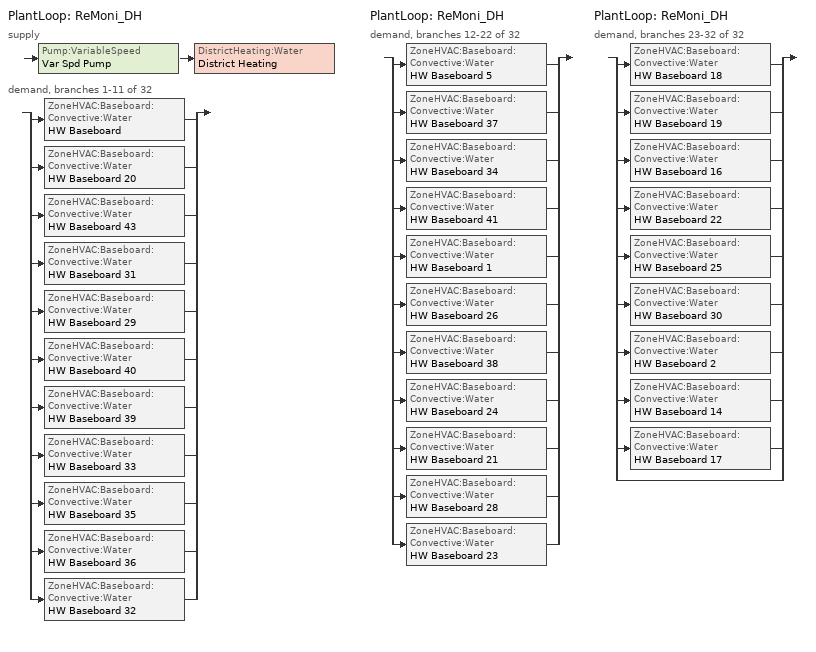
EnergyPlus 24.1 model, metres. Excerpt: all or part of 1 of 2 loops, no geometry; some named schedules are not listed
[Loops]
PlantLoop 'ReMoni_DH'
 supply: Pump:VariableSpeed 'Var Spd Pump' > DistrictHeating:Water 'District Heating'
 demand, branches 1-11 of 32: split
  | ZoneHVAC:Baseboard:Convective:Water 'HW Baseboard'
  | ZoneHVAC:Baseboard:Convective:Water 'HW Baseboard 20'
  | ZoneHVAC:Baseboard:Convective:Water 'HW Baseboard 43'
  | ZoneHVAC:Baseboard:Convective:Water 'HW Baseboard 31'
  | ZoneHVAC:Baseboard:Convective:Water 'HW Baseboard 29'
  | ZoneHVAC:Baseboard:Convective:Water 'HW Baseboard 40'
  | ZoneHVAC:Baseboard:Convective:Water 'HW Baseboard 39'
  | ZoneHVAC:Baseboard:Convective:Water 'HW Baseboard 33'
  | ZoneHVAC:Baseboard:Convective:Water 'HW Baseboard 35'
  | ZoneHVAC:Baseboard:Convective:Water 'HW Baseboard 36'
  | ZoneHVAC:Baseboard:Convective:Water 'HW Baseboard 32'
PlantLoop 'ReMoni_DH'
 demand, branches 12-22 of 32: split
  | ZoneHVAC:Baseboard:Convective:Water 'HW Baseboard 5'
  | ZoneHVAC:Baseboard:Convective:Water 'HW Baseboard 37'
  | ZoneHVAC:Baseboard:Convective:Water 'HW Baseboard 34'
  | ZoneHVAC:Baseboard:Convective:Water 'HW Baseboard 41'
  | ZoneHVAC:Baseboard:Convective:Water 'HW Baseboard 1'
  | ZoneHVAC:Baseboard:Convective:Water 'HW Baseboard 26'
  | ZoneHVAC:Baseboard:Convective:Water 'HW Baseboard 38'
  | ZoneHVAC:Baseboard:Convective:Water 'HW Baseboard 24'
  | ZoneHVAC:Baseboard:Convective:Water 'HW Baseboard 21'
  | ZoneHVAC:Baseboard:Convective:Water 'HW Baseboard 28'
  | ZoneHVAC:Baseboard:Convective:Water 'HW Baseboard 23'
PlantLoop 'ReMoni_DH'
 demand, branches 23-32 of 32: split
  | ZoneHVAC:Baseboard:Convective:Water 'HW Baseboard 18'
  | ZoneHVAC:Baseboard:Convective:Water 'HW Baseboard 19'
  | ZoneHVAC:Baseboard:Convective:Water 'HW Baseboard 16'
  | ZoneHVAC:Baseboard:Convective:Water 'HW Baseboard 22'
  | ZoneHVAC:Baseboard:Convective:Water 'HW Baseboard 25'
  | ZoneHVAC:Baseboard:Convective:Water 'HW Baseboard 30'
  | ZoneHVAC:Baseboard:Convective:Water 'HW Baseboard 2'
  | ZoneHVAC:Baseboard:Convective:Water 'HW Baseboard 14'
  | ZoneHVAC:Baseboard:Convective:Water 'HW Baseboard 17'
  | bypass
[ZoneControl:Thermostat]
Name | Zone or ZoneList | Control Type Schedule | Control 1
Thermal Zone: Beta_Meeting_room Thermostat | Thermal Zone: Beta_Meeting_room | Thermal Zone: Beta_Meeting_room Thermostat Schedule | Thermostat Setpoint Dual Setpoint 23
Thermal Zone: Cleaning_Room Thermostat | Thermal Zone: Cleaning_Room | Thermal Zone: Cleaning_Room Thermostat Schedule | Thermostat Setpoint Dual Setpoint 29
Thermal Zone: Entreance_Toilet Thermostat | Thermal Zone: Entreance_Toilet | Thermal Zone: Entreance_Toilet Thermostat Schedule | Thermostat Setpoint Dual Setpoint 30
Thermal Zone: Extra_Cleaning_Room Thermostat | Thermal Zone: Extra_Cleaning_Room | Thermal Zone: Extra_Cleaning_Room Thermostat Schedule | Thermostat Setpoint Dual Setpoint 31
Thermal Zone: Extra_storage Thermostat | Thermal Zone: Extra_storage | Thermal Zone: Extra_storage Thermostat Schedule | Thermostat Setpoint Dual Setpoint 20
Thermal Zone: Finance_Toilet_1 Thermostat | Thermal Zone: Finance_Toilet_1 | Thermal Zone: Finance_Toilet_1 Thermostat Schedule | Thermostat Setpoint Dual Setpoint 27
Thermal Zone: Finance_Toilet_2 Thermostat | Thermal Zone: Finance_Toilet_2 | Thermal Zone: Finance_Toilet_2 Thermostat Schedule | Thermostat Setpoint Dual Setpoint 28
Thermal Zone: Hardware_Toilet_1 Thermostat | Thermal Zone: Hardware_Toilet_1 | Thermal Zone: Hardware_Toilet_1 Thermostat Schedule | Thermostat Setpoint Dual Setpoint 26
Thermal Zone: Hardware_Toilet_2 Thermostat | Thermal Zone: Hardware_Toilet_2 | Thermal Zone: Hardware_Toilet_2 Thermostat Schedule | Thermostat Setpoint Dual Setpoint 25
Thermal Zone: Large_Storage_Room Thermostat | Thermal Zone: Large_Storage_Room | Thermal Zone: Large_Storage_Room Thermostat Schedule | Thermostat Setpoint Dual Setpoint 24
[ThermostatSetpoint:DualSetpoint]
Thermostat Setpoint Dual Setpoint 20: Heating Setpoint Temperature Schedule=heating Setpoint; Cooling Setpoint Temperature Schedule=Cooling Setpoint
[ZoneHVAC:Baseboard:Convective:Water] Availability Schedule=Always On Discrete hvac_library; Heating Design Capacity Method=HeatingDesignCapacity; Heating Design Capacity {W}=Autosize; Heating Design Capacity Per Floor Area {W/m2}=0; Fraction of Autosized Heating Design Capacity=0.8; U-Factor Times Area Value {W/K}=Autosize; Maximum Water Flow Rate {m3/s}=Autosize; Convergence Tolerance=0.001
HW Baseboard; HW Baseboard 20; HW Baseboard 43; HW Baseboard 31; HW Baseboard 29; HW Baseboard 40; HW Baseboard 39; HW Baseboard 33; HW Baseboard 35; HW Baseboard 36; HW Baseboard 32; HW Baseboard 5; HW Baseboard 37; HW Baseboard 34; HW Baseboard 41; HW Baseboard 1; HW Baseboard 26; HW Baseboard 38; HW Baseboard 24; HW Baseboard 21; HW Baseboard 28; HW Baseboard 23; HW Baseboard 18; HW Baseboard 19; HW Baseboard 16; HW Baseboard 22; HW Baseboard 25; HW Baseboard 30; HW Baseboard 2; HW Baseboard 14; HW Baseboard 17
[Zone equipment]
Thermal Zone: Beta_Meeting_room: HW Baseboard 20
Thermal Zone: Cleaning_Room: HW Baseboard 43
Thermal Zone: Entreance_Toilet: HW Baseboard 40
Thermal Zone: Extra_Cleaning_Room: HW Baseboard 39
Thermal Zone: Extra_storage: HW Baseboard 36
Thermal Zone: Finance_Toilet_1: HW Baseboard 24
Thermal Zone: Finance_Toilet_2: HW Baseboard 21
Thermal Zone: Hardware_Toilet_1: HW Baseboard 25
Thermal Zone: Hardware_Toilet_2: HW Baseboard 30
Thermal Zone: Large_Storage_Room: HW Baseboard 2
[Sizing:Zone] Zone Cooling Design Supply Air Temperature Input Method=SupplyAirTemperature; Zone Cooling Design Supply Air Temperature {C}=14; Zone Cooling Design Supply Air Temperature Difference {deltaC}=11.11; Zone Heating Design Supply Air Temperature Input Method=SupplyAirTemperature; Zone Heating Design Supply Air Temperature {C}=40; Zone Heating Design Supply Air Temperature Difference {deltaC}=11.11; Zone Cooling Design Supply Air Humidity Ratio {kgWater/kgDryAir}=0.0085; Zone Heating Design Supply Air Humidity Ratio {kgWater/kgDryAir}=0.008; Design Specification Outdoor Air Object=New Ventilation; Cooling Design Air Flow Method=DesignDay; Cooling Design Air Flow Rate {m3/s}=0; Cooling Minimum Air Flow per Zone Floor Area {m3/s-m2}=0.000762; Cooling Minimum Air Flow {m3/s}=0; Cooling Minimum Air Flow Fraction=0; Heating Design Air Flow Method=DesignDay; Heating Design Air Flow Rate {m3/s}=0; Heating Maximum Air Flow per Zone Floor Area {m3/s-m2}=0.002032; Heating Maximum Air Flow {m3/s}=0.141576; Heating Maximum Air Flow Fraction=0.3; Account for Dedicated Outdoor Air System=No; Dedicated Outdoor Air System Control Strategy=NeutralSupplyAir; Dedicated Outdoor Air Low Setpoint Temperature for Design {C}=autosize; Dedicated Outdoor Air High Setpoint Temperature for Design {C}=autosize; Zone Load Sizing Method=Sensible Load Only No Latent Load; Zone Latent Cooling Design Supply Air Humidity Ratio Input Method=HumidityRatioDifference; Zone Cooling Design Supply Air Humidity Ratio Difference {kgWater/kgDryAir}=0.005; Zone Latent Heating Design Supply Air Humidity Ratio Input Method=HumidityRatioDifference; Zone Humidification Design Supply Air Humidity Ratio Difference {kgWater/kgDryAir}=0.005
Name | Design Specification Zone Air Distribution Object
Thermal Zone: Beta_Meeting_room | Thermal Zone: Beta_Meeting_room Design Spec Zone Air Dist
Thermal Zone: Cleaning_Room | Thermal Zone: Cleaning_Room Design Spec Zone Air Dist
Thermal Zone: Entreance_Toilet | Thermal Zone: Entreance_Toilet Design Spec Zone Air Dist
Thermal Zone: Extra_Cleaning_Room | Thermal Zone: Extra_Cleaning_Room Design Spec Zone Air Dist
Thermal Zone: Extra_storage | Thermal Zone: Extra_storage Design Spec Zone Air Dist
Thermal Zone: Finance_Toilet_1 | Thermal Zone: Finance_Toilet_1 Design Spec Zone Air Dist
Thermal Zone: Finance_Toilet_2 | Thermal Zone: Finance_Toilet_2 Design Spec Zone Air Dist
Thermal Zone: Hardware_Toilet_1 | Thermal Zone: Hardware_Toilet_1 Design Spec Zone Air Dist
Thermal Zone: Hardware_Toilet_2 | Thermal Zone: Hardware_Toilet_2 Design Spec Zone Air Dist
Thermal Zone: Large_Storage_Room | Thermal Zone: Large_Storage_Room Design Spec Zone Air Dist
[DesignSpecification:ZoneAirDistribution] Zone Air Distribution Effectiveness in Cooling Mode=1; Zone Air Distribution Effectiveness in Heating Mode=1
Thermal Zone: Beta_Meeting_room Design Spec Zone Air Dist; Thermal Zone: Cleaning_Room Design Spec Zone Air Dist; Thermal Zone: Entreance_Toilet Design Spec Zone Air Dist; Thermal Zone: Extra_Cleaning_Room Design Spec Zone Air Dist; Thermal Zone: Extra_storage Design Spec Zone Air Dist; Thermal Zone: Finance_Toilet_1 Design Spec Zone Air Dist; Thermal Zone: Finance_Toilet_2 Design Spec Zone Air Dist; Thermal Zone: Hardware_Toilet_1 Design Spec Zone Air Dist; Thermal Zone: Hardware_Toilet_2 Design Spec Zone Air Dist; Thermal Zone: Large_Storage_Room Design Spec Zone Air Dist
[DesignSpecification:OutdoorAir]
New Ventilation: Outdoor Air Method=Sum; Outdoor Air Flow per Person {m3/s-person}=0.00943895; Outdoor Air Flow per Zone Floor Area {m3/s-m2}=0; Outdoor Air Flow per Zone {m3/s}=0; Outdoor Air Flow Air Changes per Hour {1/hr}=0
[ThermostatSetpoint:SingleHeating] Setpoint Temperature Schedule=heating Setpoint
Thermostat Setpoint Dual Setpoint 23; Thermostat Setpoint Dual Setpoint 29; Thermostat Setpoint Dual Setpoint 30; Thermostat Setpoint Dual Setpoint 31; Thermostat Setpoint Dual Setpoint 27; Thermostat Setpoint Dual Setpoint 28; Thermostat Setpoint Dual Setpoint 26; Thermostat Setpoint Dual Setpoint 25; Thermostat Setpoint Dual Setpoint 24
[SetpointManager:Scheduled]
Scheduled HW Temp: Control Variable=Temperature; Schedule=Hot Water Temperature
[PlantLoop]
ReMoni_DH: Fluid Type=Water; Plant Equipment Operation Scheme=ReMoni_DH Operation Schemes; Maximum Loop Temperature {C}=100; Minimum Loop Temperature {C}=0; Maximum Loop Flow Rate {m3/s}=Autosize; Minimum Loop Flow Rate {m3/s}=0; Plant Loop Volume {m3}=Autocalculate; Load Distribution Scheme=Optimal; Plant Loop Demand Calculation Scheme=SingleSetpoint
[Sizing:Plant]
ReMoni_DH: Loop Type=Heating; Design Loop Exit Temperature {C}=82; Loop Design Temperature Difference {deltaC}=11; Sizing Option=NonCoincident; Zone Timesteps in Averaging Window=1; Coincident Sizing Factor Mode=None
[Pump:VariableSpeed]
Var Spd Pump: Design Maximum Flow Rate {m3/s}=Autosize; Design Pump Head {Pa}=179352; Design Power Consumption {W}=Autosize; Motor Efficiency=0.9; Fraction of Motor Inefficiencies to Fluid Stream=0; Coefficient 1 of the Part Load Performance Curve=0; Coefficient 2 of the Part Load Performance Curve=1; Coefficient 3 of the Part Load Performance Curve=0; Coefficient 4 of the Part Load Performance Curve=0; Design Minimum Flow Rate {m3/s}=0; Pump Control Type=Continuous; Skin Loss Radiative Fraction=0.5; Design Power Sizing Method=PowerPerFlowPerPressure; Design Electric Power per Unit Flow Rate {W/(m3/s)}=348701.1; Design Shaft Power per Unit Flow Rate per Unit Head {W/((m3/s)-Pa)}=1.28205; Design Minimum Flow Rate Fraction=0
[DistrictHeating:Water]
District Heating: Nominal Capacity {W}=1000000
[PlantEquipmentOperationSchemes]
ReMoni_DH Operation Schemes: Control Scheme 1=ReMoni_DH Heating Operation Scheme; Control Scheme 1 Schedule=Always On Discrete
[PlantEquipmentOperation:HeatingLoad]
ReMoni_DH Heating Operation Scheme: Load Range 1 Lower Limit {W}=0; Load Range 1 Upper Limit {W}=1000000000; Range 1 Equipment List=ReMoni_DH Heating Equipment List
[PlantEquipmentList]
ReMoni_DH Heating Equipment List: District Heating
[EnergyManagementSystem:Sensor]
Name | Output:Variable or Output:Meter Index Key | Output:Variable or Output:Meter
Energy_Management_System_Sensor_2 | District Heating | District Heating Water Mass Flow Rate
Energy_Management_System_Sensor_3 | District Heating | District Heating Water Outlet Temperature
Energy_Management_System_Sensor_4 | Node 45 | System Node Temperature
[EnergyManagementSystem:Actuator]
Name | Actuated Component Unique | Actuated Component Type | Actuated Component Control Type
Energy_Management_System_Actuator_1 | Var Spd Pump | Pump | Pump Mass Flow Rate
Energy_Management_System_Actuator_2 | Var Spd Pump | Pump | Pump Pressure Rise
Energy_Management_System_Actuator_3 | Node 45 | System Node Setpoint | Temperature Setpoint
[Schedule:Compact]
Thermal Zone: Beta_Meeting_room Thermostat Schedule; Thermal Zone: Cleaning_Room Thermostat Schedule; Thermal Zone: Entreance_Toilet Thermostat Schedule; Thermal Zone: Extra_Cleaning_Room Thermostat Schedule; Thermal Zone: Finance_Toilet_1 Thermostat Schedule; Thermal Zone: Finance_Toilet_2 Thermostat Schedule; Thermal Zone: Hardware_Toilet_1 Thermostat Schedule; Thermal Zone: Hardware_Toilet_2 Thermostat Schedule; Thermal Zone: Large_Storage_Room Thermostat Schedule: Through: 12/31, For: AllDays, Until: 24:00, 1
Thermal Zone: Extra_storage Thermostat Schedule: Through: 12/31, For: AllDays, Until: 24:00, 4
[Schedule:Day:Interval]
Schedule Day 4: No, 24:00, 18
Schedule Day 2: No, 06:00, 18, 17:00, 21, 24:00, 18
Schedule Day 5: No, 24:00, 27
Schedule Day 3: No, 06:00, 27, 17:00, 22, 24:00, 27
Hot Water Temperature Default 1: No, 24:00, 60
Hot Water Temperature Summer Design Day 1; Hot Water Temperature Winter Design Day 1: No, 24:00, 67
[Schedule:Week:Daily]
heating Setpoint Week Rule - Jan1-Dec31: Schedule Day 4, Schedule Day 2, Schedule Day 2, Schedule Day 2, Schedule Day 2, Schedule Day 2, Schedule Day 4, Schedule Day 2, Schedule Day 2, Schedule Day 2, Schedule Day 2, Schedule Day 2
Cooling Setpoint Week Rule - Jan1-Dec31: Schedule Day 5, Schedule Day 3, Schedule Day 3, Schedule Day 3, Schedule Day 3, Schedule Day 3, Schedule Day 5, Schedule Day 3, Schedule Day 3, Schedule Day 3, Schedule Day 3, Schedule Day 3
Hot Water Temperature Week Rule - Jan1-Dec31: Hot Water Temperature Default 1, Hot Water Temperature Default 1, Hot Water Temperature Default 1, Hot Water Temperature Default 1, Hot Water Temperature Default 1, Hot Water Temperature Default 1, Hot Water Temperature Default 1, Hot Water Temperature Default 1, Hot Water Temperature Summer Design Day 1, Hot Water Temperature Winter Design Day 1, Hot Water Temperature Default 1, Hot Water Temperature Default 1
[Schedule:Year]
heating Setpoint: heating Setpoint Week Rule - Jan1-Dec31, 1, 1, 12, 31
Cooling Setpoint: Cooling Setpoint Week Rule - Jan1-Dec31, 1, 1, 12, 31
Hot Water Temperature: Hot Water Temperature Week Rule - Jan1-Dec31, 1, 1, 12, 31
[Schedule:Constant]
Always On Discrete hvac_library: OnOff hvac_library, 1
Always On Discrete: Always On Discrete Limits, 1
